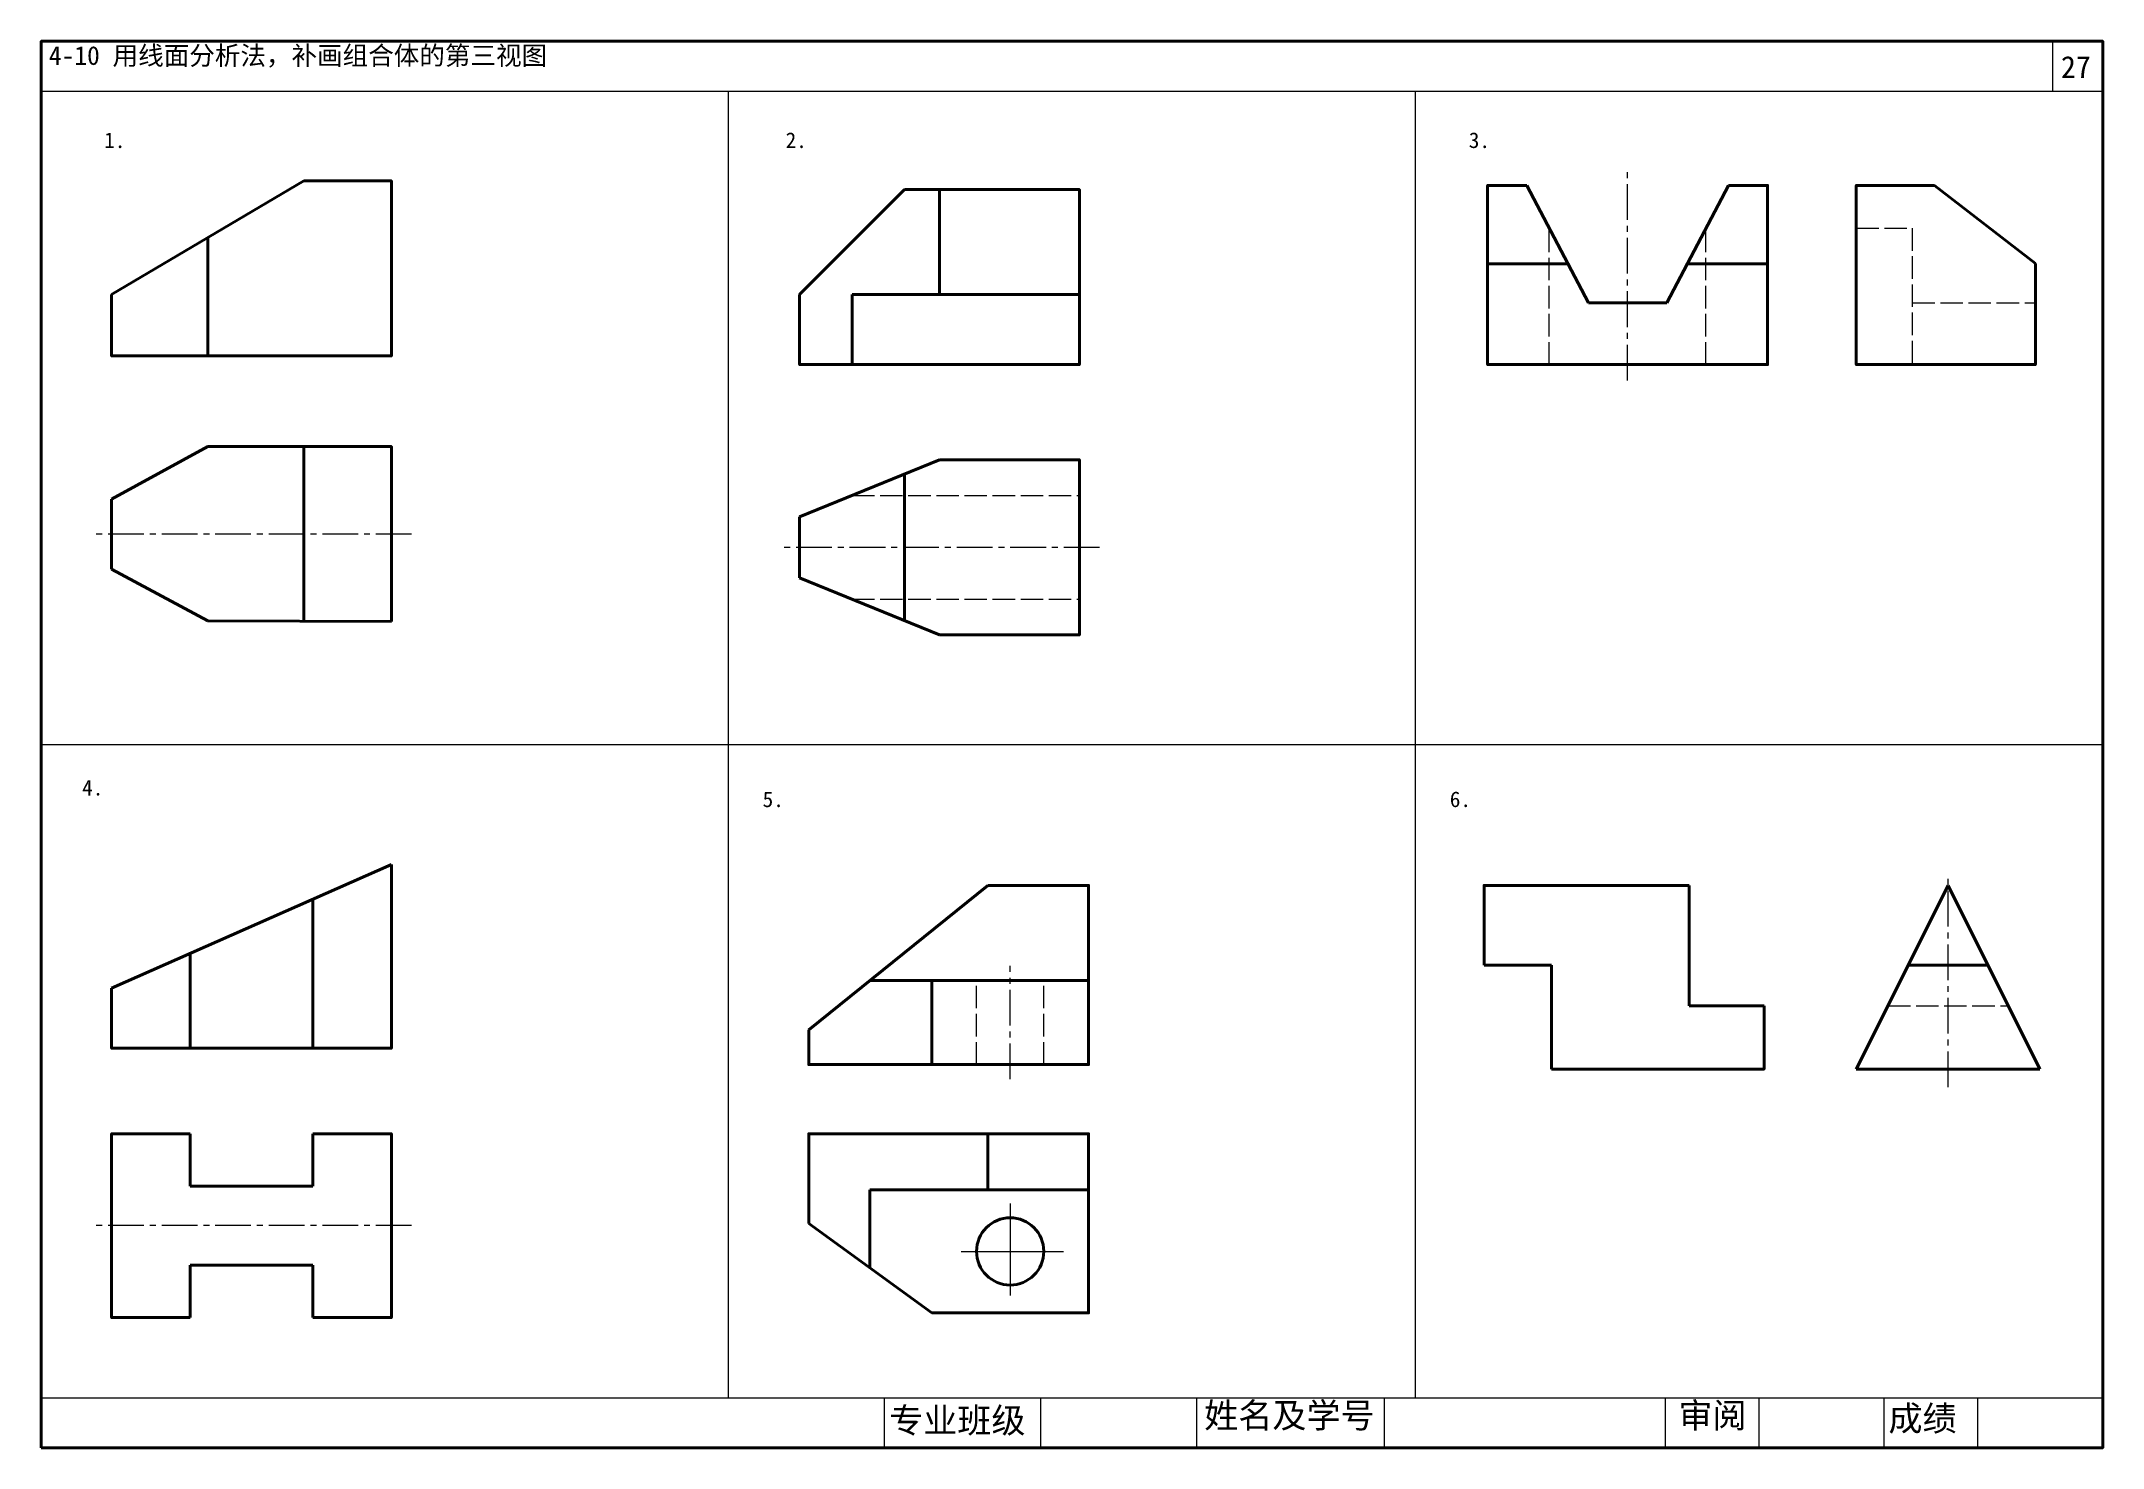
# Model space of a CAD drawing. Header units: millimetres. Extents: x -178 to 152, y 156 to 381.
import ezdxf

# ---------------------------------------------------------------- set-up
doc = ezdxf.new("R2010")
doc.units = ezdxf.units.MM
doc.header["$LTSCALE"] = 0.3
doc.linetypes.add('ACAD_ISO02W100', pattern=[15, 12, -3])
doc.linetypes.add('CENTER2', pattern=[28.575, 19.05, -3.175, 3.175, -3.175])
doc.layers.get('0').update_dxf_attribs({"lineweight": 13})
for name, color, linetype, lineweight in [('图层1', 7, 'Continuous', 40), ('图层2', 7, 'ACAD_ISO02W100', 15), ('图层3', 7, 'CENTER2', 15)]:
    doc.layers.add(name, color=color, linetype=linetype, lineweight=lineweight)

msp = doc.modelspace()

# ---------------------------------------------------------------- linework, layer by layer
for p, q in [((144.44, 373.01), (144.44, 381.01)), ((-177.56, 373.01), (152.44, 373.01)), ((-67.56, 164.01), (-67.56, 373.01)), ((42.44, 164.01), (42.44, 373.01)), ((-177.56, 268.51), (152.44, 268.51)), ((-177.56, 164.01), (152.44, 164.01)), ((-42.56, 156.01), (-42.56, 164.01)), ((-17.56, 156.01), (-17.56, 164.01)), ((7.44, 156.01), (7.44, 164.01)), ((37.44, 156.01), (37.44, 164.01)), ((82.44, 156.01), (82.44, 164.01)), ((97.44, 156.01), (97.44, 164.01)), ((117.44, 156.01), (117.44, 164.01)), ((132.44, 156.01), (132.44, 164.01))]:
    msp.add_line(p, q)
at = {"layer": '图层1'}
for p, q in [((-166.31, 340.48), (-135.51, 358.68)), ((-39.38, 357.28), (-56.18, 340.48)), ((-33.78, 357.28), (-33.78, 340.48)), ((70.1, 339.14), (60.24, 357.96)), ((82.64, 339.14), (92.5, 357.96)), ((125.52, 357.96), (141.65, 345.48)), ((-150.91, 330.68), (-150.91, 349.58)), ((53.97, 345.41), (66.81, 345.41)), ((85.93, 345.41), (98.77, 345.41)), ((-47.78, 340.48), (-11.38, 340.48)), ((-47.78, 329.28), (-47.78, 340.48)), ((70.1, 339.14), (82.64, 339.14)), ((-150.91, 316.17), (-166.31, 307.77)), ((-135.51, 316.17), (-135.51, 288.17)), ((-33.78, 314.05), (-56.18, 304.95)), ((-39.38, 311.78), (-39.38, 288.33)), ((-150.91, 288.29), (-166.31, 296.57)), ((-33.78, 286.05), (-56.18, 295.15)), ((-150.91, 288.29), (-121.51, 288.17)), ((-121.51, 249.31), (-166.31, 229.53)), ((-26.04, 245.98), (-54.71, 222.85)), ((86.24, 226.71), (86.24, 245.98)), ((112.98, 216.58), (127.68, 245.98)), ((127.68, 245.98), (142.38, 216.58)), ((-134.11, 219.91), (-134.11, 243.75)), ((-153.71, 219.91), (-153.71, 235.09)), ((53.41, 233.23), (64.18, 233.23)), ((64.18, 233.23), (64.18, 216.58)), ((121.3, 233.23), (134.05, 233.23)), ((-44.92, 230.75), (-9.91, 230.75)), ((-35, 217.31), (-35, 230.75)), ((98.26, 226.71), (86.24, 226.71)), ((112.98, 216.58), (142.38, 216.58)), ((-153.71, 197.84), (-153.71, 206.24)), ((-134.11, 197.84), (-134.11, 206.24)), ((-26.04, 206.24), (-26.04, 197.28)), ((-153.71, 197.84), (-134.11, 197.84)), ((-9.91, 197.28), (-44.92, 197.28)), ((-44.92, 197.28), (-44.92, 184.78)), ((-35, 177.57), (-54.71, 191.9)), ((-153.71, 185.24), (-134.11, 185.24)), ((-153.71, 176.84), (-153.71, 185.24)), ((-134.11, 176.84), (-134.11, 185.24))]:
    msp.add_line(p, q, dxfattribs=at)
msp.add_lwpolyline([(-177.56, 156.01), (152.44, 156.01), (152.44, 381.01), (-177.56, 381.01)], close=True, dxfattribs=at)
for points in [[(-135.51, 358.68), (-121.51, 358.68), (-121.51, 330.68), (-166.31, 330.68), (-166.31, 340.48)], [(-39.38, 357.28), (-11.38, 357.28), (-11.38, 329.28), (-56.18, 329.28), (-56.18, 340.48)], [(92.5, 357.96), (98.77, 357.96), (98.77, 329.28), (53.97, 329.28), (53.97, 357.96), (60.24, 357.96)], [(141.65, 345.48), (141.65, 329.28), (112.98, 329.28), (112.98, 357.96), (125.52, 357.96)], [(-150.91, 316.17), (-121.51, 316.17), (-121.51, 288.17)], [(-33.78, 314.05), (-11.38, 314.05), (-11.38, 286.05), (-33.78, 286.05)], [(-166.31, 296.57), (-166.31, 307.77)], [(-56.18, 295.15), (-56.18, 304.95)], [(-166.31, 229.53), (-166.31, 219.91), (-121.51, 219.91), (-121.51, 249.31)], [(-26.04, 245.98), (-9.91, 245.98), (-9.91, 217.31), (-54.71, 217.31), (-54.71, 222.85)], [(53.41, 233.23), (53.41, 245.98), (86.24, 245.98)], [(98.21, 226.71), (98.21, 216.58), (64.18, 216.58)], [(-153.71, 206.24), (-166.31, 206.24), (-166.31, 176.84), (-153.71, 176.84)], [(-134.11, 176.84), (-121.51, 176.84), (-121.51, 206.24), (-134.11, 206.24)], [(-54.71, 191.9), (-54.71, 206.24), (-9.91, 206.24), (-9.91, 177.57), (-35, 177.57)]]:
    msp.add_lwpolyline(points, dxfattribs=at)
msp.add_circle((-22.46, 187.42), 5.38, dxfattribs=at)
at = {"layer": '图层2'}
for p, q in [((63.83, 329.28), (63.83, 351.11)), ((88.92, 329.28), (88.92, 351.11)), ((112.98, 351.11), (121.94, 351.11)), ((121.94, 351.11), (121.94, 329.28)), ((121.94, 339.14), (141.65, 339.14)), ((-47.78, 308.36), (-11.38, 308.36)), ((-47.78, 291.74), (-11.38, 291.74)), ((-27.83, 217.31), (-27.83, 230.75)), ((-17.08, 217.31), (-17.08, 230.75)), ((118.04, 226.71), (137.32, 226.71))]:
    msp.add_line(p, q, dxfattribs=at)
at = {"layer": '图层3'}
for p, q in [((76.37, 326.72), (76.37, 360.53)), ((-118.27, 302.17), (-169.34, 302.17)), ((-8.15, 300.05), (-59.22, 300.05)), ((127.68, 213.68), (127.68, 247.59)), ((-22.46, 214.98), (-22.46, 233.12)), ((-118.27, 191.54), (-169.34, 191.54))]:
    msp.add_line(p, q, dxfattribs=at)
at = {"layer": '图层3', "linetype": 'Continuous'}
for p, q in [((-22.46, 195.06), (-22.46, 180.38)), ((-30.28, 187.42), (-13.92, 187.42))]:
    msp.add_line(p, q, dxfattribs=at)

# ---------------------------------------------------------------- texts
at = {"attachment_point": 1}
for s, insert, char_height, width in [('{\\fFangSong_GB2312|b0|i0|c134|p49; \\fSimHei|b0|i0|c134|p2;\\H0.6x;4-10 用线面分析法，补画组合体的第三视图}', (-179.75, 380.23), 5, 330), ('{\\fSimSun|b0|i0|c134|p2;27}', (145.75, 378.64), 3.5, 6.4001), ('{\\f仿宋_GB2312|b0|i0|c134|p49;1.}', (-167.49, 366.43), 2.5, 8.3908), ('{\\f仿宋_GB2312|b0|i0|c134|p49;2.}', (-58.41, 366.43), 2.5, 8.3908), ('{\\f仿宋_GB2312|b0|i0|c134|p49;3.}', (50.95, 366.43), 2.5, 8.3908), ('{\\f仿宋_GB2312|b0|i0|c134|p49;4.}', (-171.02, 262.85), 2.5, 8.3908), ('{\\f仿宋_GB2312|b0|i0|c134|p49;5.}', (-62.09, 261), 2.5, 8.3908), ('{\\f仿宋_GB2312|b0|i0|c134|p49;6.}', (47.91, 261), 2.5, 8.3908), ('{\\f仿宋_GB2312|b0|i0|c134|p49;专业班级}', (-41.83, 162.39), 4, 23.3701), ('{\\f仿宋_GB2312|b0|i0|c134|p49;姓名及学号}', (8.6, 163.19), 4, 29.8443), ('{\\f仿宋_GB2312|b0|i0|c134|p49;审阅}', (84.5, 163.19), 4, 13.7378), ('{\\f仿宋_GB2312|b0|i0|c134|p49;成绩}', (118.13, 162.72), 4, 13.2641)]:
    msp.add_mtext(s, dxfattribs=dict(at, insert=insert, char_height=char_height, width=width))

doc.saveas('drawing.dxf')
